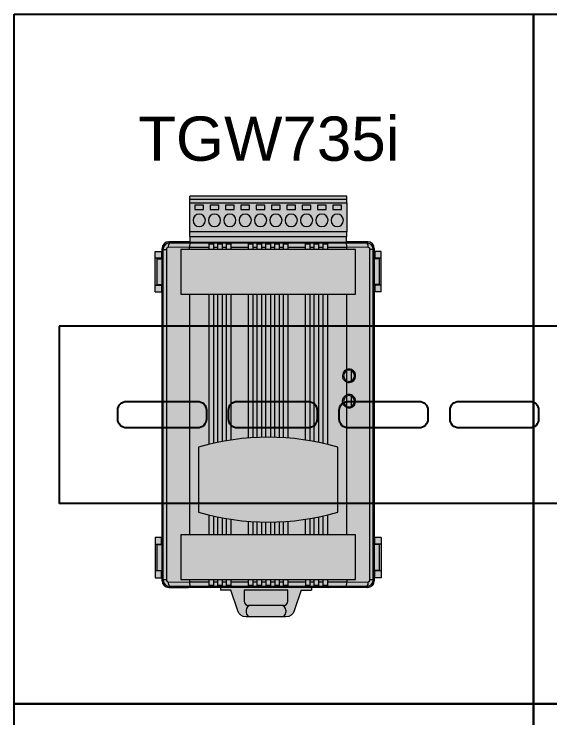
# Model space of a CAD drawing. Header units: millimetres. Extents: x 2517 to 4319, y 573 to 1664.
# Drawn here: x 2517.4 to 2638.3, y 1505 to 1664 of the extents above; entities that cross this region are included whole.
import ezdxf

# ---------------------------------------------------------------- set-up
doc = ezdxf.new("R2010")
doc.units = ezdxf.units.MM
doc.layers.add('PDF _Геометрия', color=7, linetype='Continuous', true_color=0x003c71)
doc.styles.get("Standard").update_dxf_attribs({"font": 'arial.ttf'})

# ---------------------------------------------------------------- blocks, each defined once
blk = doc.blocks.new('TGW735i')
at = {"true_color": 0xffffff}
h = blk.add_hatch(color=7, dxfattribs=at)
h.dxf.hatch_style = 1
h.paths.add_polyline_path([(47.89, 27.75), (49.48, 27.75), (49.48, 36.83), (47.9, 36.83), (47.9, 37.57, 0.413779), (46.39, 39.05), (41.56, 39.05), (41.56, 40.26), (41.67, 40.26), (41.67, 49.34), (6.24, 49.34), (6.24, 40.26), (6.33, 40.26), (6.33, 39.05), (1.49, 39.05, 0.414463), (0, 37.53), (0, 36.83), (-1.58, 36.83), (-1.58, 27.75), (0, 27.75), (0, -27.75), (-1.58, -27.75), (-1.58, -36.83), (0, -36.83), (0, -37.56, 0.413922), (1.51, -39.05), (13.16, -39.04), (13.16, -39.61), (15.54, -39.61), (17.08, -44.31, 0.324177), (18.97, -45.66), (27.96, -45.66, 0.324803), (29.84, -44.28), (31.37, -39.61), (33.75, -39.61), (33.75, -39.04), (46.41, -39.04, 0.414811), (47.9, -37.53), (47.9, -36.83), (49.48, -36.83), (49.48, -27.75), (47.9, -27.75)])
at = {"layer": 'PDF _Геометрия', "color": 30, "lineweight": 13}
for points in [[(41.67, 48.63), (41.67, 49.34), (6.24, 49.34)], [(6.24, 48.63), (6.24, 49.34)], [(41.67, 47.82), (41.67, 48.63), (6.24, 48.63)], [(6.24, 47.82), (6.24, 48.63)], [(6.24, 47.82), (41.67, 47.82), (41.67, 41.27)], [(6.24, 41.27), (6.24, 47.82)], [(9.36, 47.32), (7.38, 47.32)], [(7.38, 47.32), (7.38, 46.31)], [(7.38, 46.31), (9.36, 46.31)], [(9.36, 46.31), (9.36, 47.32)], [(12.83, 47.32), (10.85, 47.32)], [(10.85, 47.32), (10.85, 46.31)], [(10.85, 46.31), (12.82, 46.31)], [(12.83, 46.31), (12.83, 47.32)], [(16.29, 47.32), (14.31, 47.32)], [(14.31, 47.32), (14.31, 46.31)], [(14.31, 46.31), (16.29, 46.31)], [(16.29, 46.31), (16.29, 47.32)], [(19.75, 47.32), (17.77, 47.32)], [(17.77, 47.32), (17.77, 46.31)], [(17.77, 46.31), (19.75, 46.31)], [(19.75, 46.31), (19.75, 47.32)], [(23.22, 47.32), (21.24, 47.32)], [(21.24, 47.32), (21.24, 46.31)], [(21.24, 46.31), (23.22, 46.31)], [(23.22, 46.31), (23.22, 47.32)], [(26.68, 47.32), (24.7, 47.32)], [(24.7, 47.32), (24.7, 46.31)], [(24.7, 46.31), (26.68, 46.31)], [(26.68, 46.31), (26.68, 47.32)], [(30.14, 47.32), (28.16, 47.32)], [(28.16, 47.32), (28.16, 46.31)], [(28.16, 46.31), (30.14, 46.31)], [(30.14, 46.31), (30.14, 47.32)], [(33.61, 47.32), (31.63, 47.32)], [(31.63, 47.32), (31.63, 46.31)], [(31.63, 46.31), (33.6, 46.31)], [(33.61, 46.31), (33.61, 47.32)], [(37.07, 47.32), (35.09, 47.32)], [(35.09, 47.32), (35.09, 46.31)], [(35.09, 46.31), (37.07, 46.31)], [(37.07, 46.31), (37.07, 47.32)], [(38.56, 47.32), (38.56, 46.31)], [(40.53, 47.32), (38.56, 47.32)], [(38.56, 46.31), (40.53, 46.31)], [(40.53, 46.31), (40.53, 47.32)], [(41.67, 40.26), (41.67, 41.27), (6.24, 41.27)], [(6.24, 40.26), (6.24, 41.27)], [(6.33, 40.26), (41.56, 40.26)], [(41.67, 40.26), (41.56, 40.26)], [(41.56, 40.26), (41.56, 38.92)], [(13.16, -39.04), (13.16, -39.61)], [(28.4, -39.61), (18.51, -39.61), (18.51, -42.13)], [(28.4, -42.13), (28.4, -39.61)], [(31.37, -39.61), (33.74, -39.61)], [(33.74, -39.04), (33.74, -39.61)], [(19, -44.14), (19, -44.65)], [(19.99, -43.14), (19.49, -43.14)], [(26.92, -43.14), (19.99, -43.14)], [(27.41, -43.14), (26.92, -43.14)], [(27.91, -44.14), (27.91, -44.65)]]:
    blk.add_lwpolyline(points, dxfattribs=at)
at = {"layer": 'PDF _Геометрия', "color": 18, "lineweight": 13, "true_color": 0x000000}
for points in [[(6.33, 38.92), (6.33, 40.26), (6.24, 40.26)], [(6.33, 39.05), (1.49, 39.05)], [(1.49, 39.05), (1.72, 38.81)], [(6.19, 39.05), (1.49, 39.05)], [(41.71, 38.92), (6.18, 38.92)], [(6.19, 38.92), (6.19, 39.05)], [(6.33, 38.79), (41.57, 38.79)], [(10.59, 37.78), (10.59, 38.59), (11.58, 38.59)], [(11.58, 38.59), (11.58, 37.78), (11.58, 37.33)], [(12.57, 37.78), (12.57, 38.59), (13.56, 38.59)], [(13.56, 38.59), (13.56, 37.78), (13.56, 37.33)], [(14.55, 37.78), (14.55, 38.59), (15.54, 38.59)], [(15.54, 38.59), (15.54, 37.78), (15.54, 37.33)], [(19.49, 37.78), (19.49, 38.59), (20.48, 38.59)], [(20.48, 38.59), (20.48, 37.78), (20.48, 37.33)], [(21.47, 37.78), (21.47, 38.59), (22.46, 38.59)], [(22.46, 38.59), (22.46, 37.78), (22.46, 37.33)], [(23.45, 37.78), (23.45, 38.59), (24.44, 38.59)], [(24.44, 38.59), (24.44, 37.78), (24.44, 37.33)], [(25.43, 37.78), (25.43, 38.59), (26.42, 38.59)], [(26.42, 38.59), (26.42, 37.78), (26.42, 37.33)], [(27.41, 37.78), (27.41, 38.59), (28.4, 38.59)], [(28.4, 38.59), (28.4, 37.78), (28.4, 37.33)], [(32.36, 37.78), (32.36, 38.59), (33.35, 38.59)], [(33.35, 38.59), (33.35, 37.78), (33.35, 37.33)], [(34.34, 37.78), (34.34, 38.59), (35.33, 38.59)], [(35.33, 38.59), (35.33, 37.78), (35.33, 37.33)], [(36.32, 37.78), (36.32, 38.59), (37.31, 38.59)], [(37.31, 38.59), (37.31, 37.78), (37.31, 37.33)], [(41.71, 39.05), (46.41, 39.05), (41.56, 39.05)], [(41.71, 39.05), (41.71, 38.92)], [(46.18, 38.81), (46.41, 39.05)], [(-1.58, 29.26), (-1.58, 35.31), (-1.58, 36.83)], [(-1.58, 36.83), (-0.1, 36.83)], [(0.1, 36.83), (-0.1, 36.83), (-0.1, 35.31)], [(0, 36.83), (0, 37.53), (0, 36.83)], [(0, 37.53), (0.23, 37.3), (0.98, 37.3)], [(0.1, 35.31), (0.1, 36.83)], [(43.69, 37.33), (4.2, 37.33)], [(4.21, 37.33), (4.21, 27.24), (43.69, 27.24)], [(10.59, 37.78), (6.21, 37.78)], [(10.59, 37.33), (10.59, 37.78)], [(12.57, 37.78), (11.58, 37.78)], [(12.57, 37.33), (12.57, 37.78)], [(14.55, 37.78), (13.56, 37.78)], [(14.55, 37.33), (14.55, 37.78)], [(19.49, 37.78), (15.54, 37.78)], [(19.49, 37.33), (19.49, 37.78)], [(21.47, 37.78), (20.48, 37.78)], [(21.47, 37.33), (21.47, 37.78)], [(23.45, 37.78), (22.46, 37.78)], [(23.45, 37.33), (23.45, 37.78)], [(25.43, 37.78), (24.44, 37.78)], [(25.43, 37.33), (25.43, 37.78)], [(27.41, 37.78), (26.42, 37.78)], [(27.41, 37.33), (27.41, 37.78)], [(32.36, 37.78), (28.4, 37.78)], [(32.36, 37.33), (32.36, 37.78)], [(34.34, 37.78), (33.35, 37.78)], [(34.34, 37.33), (34.34, 37.78)], [(36.32, 37.78), (35.33, 37.78)], [(36.32, 37.33), (36.32, 37.78)], [(41.69, 37.33), (41.69, 37.78)], [(43.69, 27.24), (43.69, 37.33)], [(47.67, -37.3), (47.67, 37.3), (46.92, 37.3)], [(47.9, 37.53), (47.67, 37.3)], [(47.79, 36.83), (47.79, 35.31)], [(47.79, 36.83), (47.99, 36.83), (47.99, 35.31)], [(49.48, 36.83), (47.99, 36.83)], [(49.48, 29.26), (49.48, 35.31), (49.48, 36.83)], [(0.1, 35.31), (-0.1, 35.31), (-1.58, 35.31)], [(-1.09, 29.36), (-1.09, 35.21)], [(-1.09, 35.21), (0, 35.21)], [(-0.05, 35.31), (-0.05, 35.21)], [(0, 29.26), (0, 35.31), (0, 35.21)], [(0, 35.21), (0, 29.36)], [(49.48, 35.31), (47.99, 35.31), (47.79, 35.31)], [(48.98, 35.21), (47.9, 35.21), (47.9, 35.31)], [(47.9, 35.31), (47.9, 29.26), (47.9, 29.36)], [(47.9, 29.36), (47.9, 35.21)], [(47.95, 35.31), (47.95, 35.21)], [(48.99, 35.21), (48.99, 29.36)], [(-1.58, 27.75), (-1.58, 29.26)], [(-1.58, 29.26), (-0.1, 29.26)], [(-1.09, 29.36), (0, 29.36), (0, 29.26)], [(0.1, 29.26), (-0.1, 29.26), (-0.1, 27.75)], [(-0.05, 29.36), (-0.05, 29.26)], [(0.1, 27.75), (0.1, 29.26)], [(47.79, 29.26), (47.79, 27.75)], [(47.79, 29.26), (47.99, 29.26), (47.99, 27.75)], [(48.99, 29.36), (47.9, 29.36)], [(47.95, 29.36), (47.95, 29.26)], [(49.48, 29.26), (47.99, 29.26)], [(49.48, 27.75), (49.48, 29.26)], [(-1.58, 27.75), (-0.1, 27.75), (0.1, 27.75)], [(0, -27.75), (0, 27.75), (0, -27.75)], [(6.21, 27.24), (6.21, -2.34)], [(10.59, -6.72), (10.59, 27.24)], [(11.58, 27.24), (11.58, -6.49)], [(12.57, -6.27), (12.57, 27.24)], [(13.56, 27.24), (13.56, -6.08)], [(14.55, -5.9), (14.55, 27.24)], [(15.54, 27.24), (15.54, -5.74)], [(19.49, -5.27), (19.49, 27.24)], [(20.48, 27.24), (20.48, -5.2)], [(21.47, -5.15), (21.47, 27.24)], [(22.46, 27.24), (22.46, -5.11)], [(23.45, -5.1), (23.45, 27.24)], [(24.44, 27.24), (24.44, -5.1)], [(25.43, -5.11), (25.43, 27.24)], [(26.42, 27.24), (26.42, -5.15)], [(27.41, -5.2), (27.41, 27.24)], [(28.4, 27.24), (28.4, -5.27)], [(32.36, -5.73), (32.36, 27.24)], [(33.35, 27.24), (33.35, -5.9)], [(34.34, -6.07), (34.34, 27.24)], [(35.33, 27.24), (35.33, -6.27)], [(36.32, -6.49), (36.32, 27.24)], [(37.31, 27.24), (37.31, -6.72)], [(49.48, 27.75), (47.99, 27.75), (47.79, 27.75)], [(41.66, 9.91), (41.66, 7.65)], [(42.75, 7.65), (42.75, 9.91)], [(41.66, 4.16), (41.66, 1.9)], [(42.75, 1.89), (42.75, 4.16)], [(6.21, -2.34), (6.21, -27.14)], [(10.59, -27.14), (10.59, -22.64)], [(11.58, -22.87), (11.58, -27.14)], [(12.57, -27.14), (12.57, -23.09)], [(13.56, -23.29), (13.56, -27.14)], [(14.55, -27.14), (14.55, -23.46)], [(15.54, -23.63), (15.54, -27.14)], [(32.36, -27.14), (32.36, -23.63)], [(33.35, -23.46), (33.35, -27.14)], [(34.34, -27.14), (34.34, -23.29)], [(35.33, -23.09), (35.33, -27.14)], [(36.32, -27.14), (36.32, -22.87)], [(37.31, -22.64), (37.31, -27.14)], [(19.49, -27.14), (19.49, -24.09)], [(20.48, -24.16), (20.48, -27.14)], [(21.47, -27.14), (21.47, -24.21)], [(22.46, -24.24), (22.46, -27.14)], [(23.45, -27.14), (23.45, -24.26)], [(24.44, -24.26), (24.44, -27.14)], [(25.43, -27.14), (25.43, -24.24)], [(26.42, -24.21), (26.42, -27.14)], [(27.41, -27.14), (27.41, -24.16)], [(28.4, -24.09), (28.4, -27.14)], [(-1.58, -27.74), (-1.58, -29.26)], [(0.1, -27.74), (-0.1, -27.74), (-1.58, -27.74)], [(0.1, -29.26), (-0.1, -29.26), (-0.1, -27.75)], [(0.1, -29.26), (0.1, -27.75)], [(43.69, -27.14), (4.2, -27.14)], [(4.21, -27.14), (4.21, -37.23)], [(43.69, -37.23), (43.69, -27.14)], [(47.79, -27.74), (47.79, -29.26)], [(49.48, -27.74), (47.99, -27.74), (47.79, -27.74)], [(47.79, -29.26), (47.99, -29.26), (47.99, -27.75)], [(49.48, -27.74), (49.48, -29.26)], [(-1.58, -29.26), (-1.58, -35.31), (-1.58, -36.83)], [(-1.58, -29.26), (-0.1, -29.26)], [(-1.09, -35.21), (-1.09, -29.36)], [(-1.09, -29.36), (0, -29.36)], [(-0.05, -29.36), (-0.05, -29.26)], [(0, -35.31), (0, -29.26), (0, -29.36)], [(0, -29.36), (0, -35.21)], [(47.85, -29.26), (47.85, -35.31)], [(48.98, -29.36), (47.9, -29.36), (47.9, -29.26)], [(47.9, -35.21), (47.9, -29.36)], [(47.95, -29.36), (47.95, -29.26)], [(49.48, -29.26), (47.99, -29.26)], [(48.99, -29.36), (48.99, -35.21)], [(49.48, -29.26), (49.48, -35.31), (49.48, -36.83)], [(0.1, -35.31), (-0.1, -35.31), (-1.58, -35.31)], [(-1.09, -35.21), (0, -35.21), (0, -35.31)], [(0.1, -36.83), (-0.1, -36.83), (-0.1, -35.31)], [(-0.05, -35.31), (-0.05, -35.21)], [(0.1, -36.83), (0.1, -35.31)], [(47.79, -35.31), (47.79, -36.83)], [(47.79, -36.83), (47.99, -36.83), (47.99, -35.31)], [(49.48, -35.31), (47.99, -35.31), (47.79, -35.31)], [(47.9, -35.31), (47.9, -35.21)], [(48.99, -35.21), (47.9, -35.21)], [(47.95, -35.31), (47.95, -35.21)], [(-1.58, -36.83), (-0.1, -36.83)], [(0, -37.53), (0, -36.83), (0, -37.53)], [(0, -37.53), (0.23, -37.3)], [(4.21, -37.23), (43.69, -37.23)], [(6.21, -37.23), (6.21, -37.78)], [(10.59, -38.59), (10.59, -37.78), (10.59, -37.23)], [(11.58, -37.78), (11.58, -38.59), (10.59, -38.59)], [(11.58, -37.23), (11.58, -37.78)], [(11.58, -37.78), (12.57, -37.78)], [(12.57, -38.59), (12.57, -37.78), (12.57, -37.23)], [(13.56, -37.78), (13.56, -38.59), (12.57, -38.59)], [(13.56, -37.23), (13.56, -37.78)], [(13.56, -37.78), (14.55, -37.78)], [(14.55, -38.59), (14.55, -37.78), (14.55, -37.23)], [(15.54, -37.78), (15.54, -38.59), (14.55, -38.59)], [(15.54, -37.23), (15.54, -37.78)], [(15.54, -37.78), (19.49, -37.78)], [(19.49, -38.59), (19.49, -37.78), (19.49, -37.23)], [(20.48, -37.78), (20.48, -38.59), (19.49, -38.59)], [(20.48, -37.23), (20.48, -37.78)], [(20.48, -37.78), (21.47, -37.78)], [(21.47, -38.59), (21.47, -37.78), (21.47, -37.23)], [(22.46, -37.78), (22.46, -38.59), (21.47, -38.59)], [(22.46, -37.23), (22.46, -37.78)], [(22.46, -37.78), (23.45, -37.78)], [(23.45, -37.23), (23.45, -37.78), (23.45, -38.59)], [(24.44, -37.78), (24.44, -38.59), (23.45, -38.59)], [(24.44, -37.23), (24.44, -37.78)], [(24.44, -37.78), (25.43, -37.78)], [(25.43, -37.23), (25.43, -37.78), (25.43, -38.59)], [(26.42, -37.78), (26.42, -38.59), (25.43, -38.59)], [(26.42, -37.23), (26.42, -37.78)], [(26.42, -37.78), (27.41, -37.78)], [(27.41, -38.59), (27.41, -37.78), (27.41, -37.23)], [(28.4, -37.78), (28.4, -38.59), (27.41, -38.59)], [(28.4, -37.23), (28.4, -37.78)], [(28.4, -37.78), (32.36, -37.78)], [(32.36, -37.23), (32.36, -37.78), (32.36, -38.59)], [(33.35, -37.78), (33.35, -38.59), (32.36, -38.59)], [(33.35, -37.23), (33.35, -37.78)], [(33.35, -37.78), (34.34, -37.78)], [(34.34, -38.59), (34.34, -37.78), (34.34, -37.23)], [(35.33, -37.78), (35.33, -38.59), (34.34, -38.59)], [(35.33, -37.23), (35.33, -37.78)], [(35.33, -37.78), (36.32, -37.78)], [(36.32, -38.59), (36.32, -37.78), (36.32, -37.23)], [(37.31, -37.78), (37.31, -38.59), (36.32, -38.59)], [(37.31, -37.23), (37.31, -37.78)], [(37.31, -37.78), (41.69, -37.78)], [(47.9, -36.83), (47.9, -37.53), (47.9, -36.83)], [(49.48, -36.83), (47.99, -36.83)], [(1.72, -38.81), (1.49, -39.04)], [(6.14, -38.8), (6.14, -39.04)], [(21.97, -38.8), (21.97, -39.04)], [(28.75, -39.04), (22.12, -39.04)], [(37.95, -38.85), (28.75, -38.85)], [(28.75, -38.85), (28.75, -39.05)], [(29.39, -38.85), (29.39, -39.04), (29.19, -39.04)], [(37.31, -38.85), (37.31, -39.04), (29.39, -39.04)], [(37.95, -39.04), (37.95, -38.85)], [(46.41, -39.04), (37.95, -39.04)], [(46.18, -38.81), (41.57, -38.79)]]:
    blk.add_lwpolyline(points, dxfattribs=at)
for points in [[(1.48, 37.8, -0.207659), (1.72, 38.81), (6.33, 38.79)], [(41.57, 38.79), (46.18, 38.81, -0.203854), (46.42, 37.8)], [(6.21, 37.33), (6.21, 37.78), (1.48, 37.8, 0.417304), (0.98, 37.3), (0.98, -37.3), (0.23, -37.3), (0.23, 37.3)], [(47.9, -37.53), (47.67, -37.3), (46.92, -37.3), (46.92, 37.3, 0.416115), (46.42, 37.8), (41.69, 37.78), (37.31, 37.78)], [(42.72, 10.2, 0.183455), (41.69, 10.2), (41.69, 27.24)], [(41.69, -27.14), (41.69, -2.34), (41.69, 1.61, -0.684409), (41.69, 4.45), (41.69, 7.36, -0.216405), (40.81, 8.25)], [(41.69, 1.61, 0.419242), (43.6, 2.5, 0.407598), (42.72, 4.45, 0.180208), (41.69, 4.45)], [(41.57, -38.79), (6.33, -38.79), (1.72, -38.81, -0.207261), (1.48, -37.8), (6.21, -37.78), (10.59, -37.78)], [(41.69, -37.23), (41.69, -37.78), (46.42, -37.8, -0.205183), (46.18, -38.81), (46.41, -39.04), (37.5, -39.04), (37.3, -39.04)], [(28.92, -38.85, 0.314673), (29.19, -39.04), (21.97, -39.04), (6.14, -39.04), (1.49, -39.04), (5.99, -39.04), (5.99, -38.8), (22.12, -38.8), (22.12, -39.04)]]:
    blk.add_lwpolyline(points, format="xyb", dxfattribs=at)
for points in [[(47.9, 37.53), (47.9, 36.83)], [(47.9, 27.75), (47.9, -27.74)]]:
    blk.add_lwpolyline(points, close=True, dxfattribs=at)
blk.add_lwpolyline([(39.68, -22), (39.68, -7.37, 0.144356), (8.21, -7.37), (8.21, -22, 0.144303)], format="xyb", close=True, dxfattribs=at)
at = {"layer": 'PDF _Геометрия', "color": 30, "lineweight": 13}
blk.add_lwpolyline([(31.37, -39.61), (29.84, -44.28, -0.324803), (27.96, -45.66), (26.92, -45.66), (19.99, -45.66), (18.94, -45.66, -0.32461), (17.06, -44.28), (15.54, -39.61), (13.16, -39.61)], format="xyb", dxfattribs=at)
at = {"layer": 'PDF _Геометрия', "color": 18, "lineweight": 13, "true_color": 0x000000}
for centre, radius, start, end in [((42.2, 8.74), 1.48, 249.6061, 340.4845), ((37.51, -38.75), 0.294, 269.6042, 340.2594)]:
    blk.add_arc(centre, radius, start, end, dxfattribs=at)
at = {"layer": 'PDF _Геометрия', "color": 30, "lineweight": 13}
for points in [[(8.37, 45.3), (7.61, 45.3), (6.99, 44.67), (6.99, 43.89)], [(9.76, 43.89), (9.76, 44.67), (9.14, 45.3), (8.37, 45.3)], [(11.84, 45.3), (11.07, 45.3), (10.45, 44.67), (10.45, 43.89)], [(13.22, 43.89), (13.22, 44.67), (12.6, 45.3), (11.84, 45.3)], [(15.3, 45.3), (14.53, 45.3), (13.92, 44.67), (13.92, 43.89)], [(16.68, 43.89), (16.68, 44.67), (16.06, 45.3), (15.3, 45.3)], [(18.76, 45.3), (18, 45.3), (17.38, 44.67), (17.38, 43.89)], [(20.15, 43.89), (20.15, 44.67), (19.53, 45.3), (18.76, 45.3)], [(22.23, 45.3), (21.46, 45.3), (20.84, 44.67), (20.84, 43.89)], [(23.61, 43.89), (23.61, 44.67), (22.99, 45.3), (22.23, 45.3)], [(25.69, 45.3), (24.92, 45.3), (24.3, 44.67), (24.3, 43.89)], [(27.08, 43.89), (27.08, 44.67), (26.46, 45.3), (25.69, 45.3)], [(29.15, 45.3), (28.39, 45.3), (27.77, 44.67), (27.77, 43.89)], [(30.54, 43.89), (30.54, 44.67), (29.92, 45.3), (29.15, 45.3)], [(32.62, 45.3), (31.85, 45.3), (31.23, 44.67), (31.23, 43.89)], [(34, 43.89), (34, 44.67), (33.38, 45.3), (32.62, 45.3)], [(36.08, 45.3), (35.32, 45.3), (34.7, 44.67), (34.7, 43.89)], [(37.47, 43.89), (37.47, 44.67), (36.85, 45.3), (36.08, 45.3)], [(39.54, 45.3), (38.78, 45.3), (38.16, 44.67), (38.16, 43.89)], [(40.93, 43.89), (40.93, 44.67), (40.31, 45.3), (39.54, 45.3)], [(6.99, 43.89), (6.99, 43.11), (7.61, 42.48), (8.37, 42.48)], [(8.37, 42.48), (9.14, 42.48), (9.76, 43.11), (9.76, 43.89)], [(10.45, 43.89), (10.45, 43.11), (11.07, 42.48), (11.84, 42.48)], [(11.84, 42.48), (12.6, 42.48), (13.22, 43.11), (13.22, 43.89)], [(13.92, 43.89), (13.92, 43.11), (14.53, 42.48), (15.3, 42.48)], [(15.3, 42.48), (16.06, 42.48), (16.68, 43.11), (16.68, 43.89)], [(17.38, 43.89), (17.38, 43.11), (18, 42.48), (18.76, 42.48)], [(18.76, 42.48), (19.53, 42.48), (20.15, 43.11), (20.15, 43.89)], [(20.84, 43.89), (20.84, 43.11), (21.46, 42.48), (22.23, 42.48)], [(22.23, 42.48), (22.99, 42.48), (23.61, 43.11), (23.61, 43.89)], [(24.3, 43.89), (24.3, 43.11), (24.92, 42.48), (25.69, 42.48)], [(25.69, 42.48), (26.46, 42.48), (27.08, 43.11), (27.08, 43.89)], [(27.77, 43.89), (27.77, 43.11), (28.39, 42.48), (29.15, 42.48)], [(29.15, 42.48), (29.92, 42.48), (30.54, 43.11), (30.54, 43.89)], [(31.23, 43.89), (31.23, 43.11), (31.85, 42.48), (32.62, 42.48)], [(32.62, 42.48), (33.38, 42.48), (34, 43.11), (34, 43.89)], [(34.7, 43.89), (34.7, 43.11), (35.32, 42.48), (36.08, 42.48)], [(36.08, 42.48), (36.85, 42.48), (37.47, 43.11), (37.47, 43.89)], [(38.16, 43.89), (38.16, 43.11), (38.78, 42.48), (39.54, 42.48)], [(39.54, 42.48), (40.31, 42.48), (40.93, 43.11), (40.93, 43.89)], [(18.51, -42.13), (18.51, -42.68), (18.95, -43.14), (19.49, -43.14)], [(27.41, -43.14), (27.96, -43.14), (28.4, -42.68), (28.4, -42.13)], [(19.99, -43.14), (19.44, -43.14), (19, -43.59), (19, -44.14)], [(27.91, -44.14), (27.91, -43.59), (27.46, -43.14), (26.92, -43.14)], [(19, -44.65), (19, -45.21), (19.44, -45.66), (19.99, -45.66)], [(26.92, -45.66), (27.46, -45.66), (27.91, -45.21), (27.91, -44.65)]]:
    blk.add_open_spline(points, degree=3, dxfattribs=at)
at = {"layer": 'PDF _Геометрия', "color": 18, "lineweight": 13, "true_color": 0x000000}
for points in [[(1.49, 39.05), (0.67, 39.05), (0, 38.37), (0, 37.53)], [(1.49, 39.05), (0.67, 39.05), (0, 38.37), (0, 37.53)], [(1.72, 38.81), (0.9, 38.81), (0.23, 38.14), (0.23, 37.3)], [(6.33, 38.79), (6.26, 38.78), (6.21, 38.33), (6.21, 37.78)], [(41.69, 37.78), (41.69, 38.33), (41.63, 38.78), (41.57, 38.79)], [(47.67, 37.3), (47.67, 38.14), (47, 38.81), (46.18, 38.81)], [(47.9, 37.53), (47.9, 38.37), (47.23, 39.05), (46.41, 39.05)], [(47.9, 37.53), (47.9, 38.37), (47.23, 39.05), (46.41, 39.05)], [(41.69, 10.2), (40.92, 9.91), (40.53, 9.03), (40.81, 8.25)], [(42.2, 10.04), (41.52, 10.04), (40.97, 9.47), (40.97, 8.78)], [(43.44, 8.78), (43.44, 9.47), (42.89, 10.04), (42.2, 10.04)], [(43.6, 8.25), (43.88, 9.03), (43.49, 9.91), (42.72, 10.2)], [(40.97, 8.78), (40.97, 8.08), (41.52, 7.52), (42.2, 7.52)], [(42.2, 7.52), (42.89, 7.52), (43.44, 8.08), (43.44, 8.78)], [(42.2, 4.29), (41.52, 4.29), (40.97, 3.72), (40.97, 3.03)], [(43.44, 3.03), (43.44, 3.72), (42.89, 4.29), (42.2, 4.29)], [(40.97, 3.03), (40.97, 2.33), (41.52, 1.77), (42.2, 1.77)], [(42.2, 1.77), (42.89, 1.77), (43.44, 2.33), (43.44, 3.03)], [(0, -37.53), (0, -38.37), (0.66, -39.04), (1.49, -39.04)], [(0, -37.53), (0, -38.37), (0.66, -39.04), (1.49, -39.04)], [(0.23, -37.3), (0.23, -38.13), (0.9, -38.81), (1.72, -38.81)], [(0.98, -37.3), (0.98, -37.58), (1.2, -37.8), (1.48, -37.8)], [(6.21, -37.78), (6.21, -38.33), (6.26, -38.78), (6.33, -38.79)], [(41.57, -38.79), (41.63, -38.78), (41.69, -38.33), (41.69, -37.78)], [(46.18, -38.81), (47, -38.81), (47.67, -38.13), (47.67, -37.3)], [(46.41, -39.04), (47.23, -39.04), (47.9, -38.37), (47.9, -37.53)], [(46.41, -39.04), (47.23, -39.04), (47.9, -38.37), (47.9, -37.53)], [(46.42, -37.8), (46.69, -37.8), (46.92, -37.58), (46.92, -37.3)]]:
    blk.add_open_spline(points, degree=3, dxfattribs=at)
blk = doc.blocks.new('*U7')
at = {"ltscale": 2}
blk.add_lwpolyline([(0, 20), (0, -20), (895.8, -20), (895.8, 20), (0, 20)], dxfattribs=at)
for points in [[(15.23, 3), (31.23, 3, -0.414214), (33.23, 1), (33.23, -1, -0.414214), (31.23, -3), (15.23, -3, -0.414214), (13.23, -1), (13.23, 1, -0.414214)], [(40.23, 3), (56.23, 3, -0.414214), (58.23, 1), (58.23, -1, -0.414214), (56.23, -3), (40.23, -3, -0.414214), (38.23, -1), (38.23, 1, -0.414214)], [(65.23, 3), (81.23, 3, -0.414214), (83.23, 1), (83.23, -1, -0.414214), (81.23, -3), (65.23, -3, -0.414214), (63.23, -1), (63.23, 1, -0.414214)], [(90.23, 3), (106.23, 3, -0.414214), (108.23, 1), (108.23, -1, -0.414214), (106.23, -3), (90.23, -3, -0.414214), (88.23, -1), (88.23, 1, -0.414214)]]:
    blk.add_lwpolyline(points, format="xyb", close=True, dxfattribs=at)

msp = doc.modelspace()

# ---------------------------------------------------------------- linework, layer by layer
for points in [[(2517.37, 1663.97), (2634.58, 1663.97), (2634.58, 1508.17), (2517.37, 1508.17)], [(2634.58, 1663.97), (2751.79, 1663.97), (2751.79, 1508.17), (2634.58, 1508.17)], [(2517.37, 1508.17), (2634.58, 1508.17), (2634.58, 1352.37), (2517.37, 1352.37)], [(2634.58, 1508.17), (2751.79, 1508.17), (2751.79, 1352.37), (2634.58, 1352.37)]]:
    msp.add_lwpolyline(points, close=True)

# ---------------------------------------------------------------- block references
msp.add_blockref('TGW735i', (2550.78, 1573.49))
at = {"color": 1}
msp.add_blockref('*U7', (2527.54, 1573.49), dxfattribs=at)

# ---------------------------------------------------------------- texts
at = {"insert": (2545.37, 1640.83), "char_height": 10, "attachment_point": 1}
msp.add_mtext_dynamic_manual_height_columns('TGW735i', width=103.518, gutter_width=12.5, heights=[16.85], dxfattribs=at)

doc.saveas('drawing.dxf')
